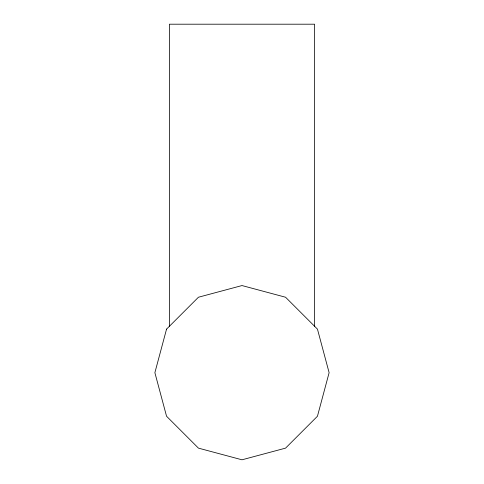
<?xml version="1.0" encoding="UTF-8"?>
<svg xmlns="http://www.w3.org/2000/svg" width="484" height="484" viewBox="0 0 484 484"><rect width="100%" height="100%" fill="white"/><g stroke="black" fill="none" stroke-linecap="round" stroke-linejoin="round"><path stroke-width="0.73" d="M314.6 326.27L314.6 24.2L169.4 24.2L169.4 326.27M166.55 329.12L154.88 372.68L166.55 416.24L198.44 448.13L242 459.8L285.56 448.13L317.45 416.24L329.12 372.68L317.45 329.12L285.56 297.23L242 285.56L198.44 297.23L166.55 329.12"/></g></svg>
